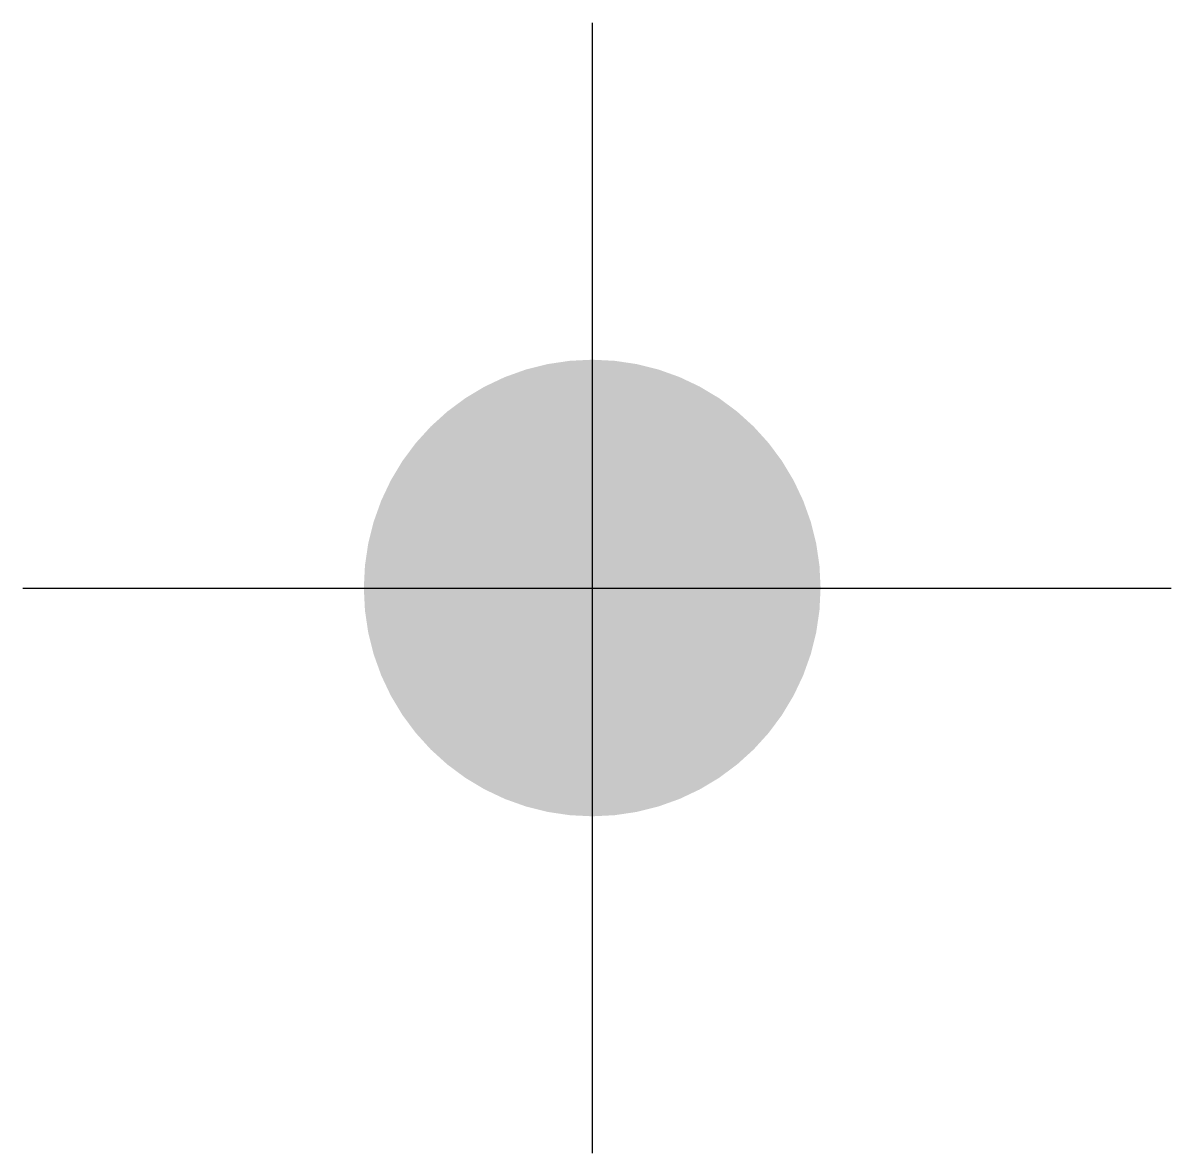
# Model space of a CAD drawing. Extents: x -17.6 to 57.8, y -19.7 to 54.5.
import ezdxf

# ---------------------------------------------------------------- set-up
doc = ezdxf.new("R2010")
doc.units = 0
doc.header["$LTSCALE"] = 10
doc.layers.get('0').update_dxf_attribs({"linetype": 'CONTINUOUS'})
doc.layers.add('CEN', color=7, linetype='CONTINUOUS')

msp = doc.modelspace()

# ---------------------------------------------------------------- linework, layer by layer
at = {"color": 1, "const_width": 15}
msp.add_lwpolyline([(12.328, 17.379, 1), (27.328, 17.379, 1)], format="xyb", close=True, dxfattribs=at)
at = {"layer": 'CEN'}
for p, q in [((19.828, 54.504), (19.828, -19.746)), ((-17.562, 17.379), (57.848, 17.379))]:
    msp.add_line(p, q, dxfattribs=at)

doc.saveas('drawing.dxf')
